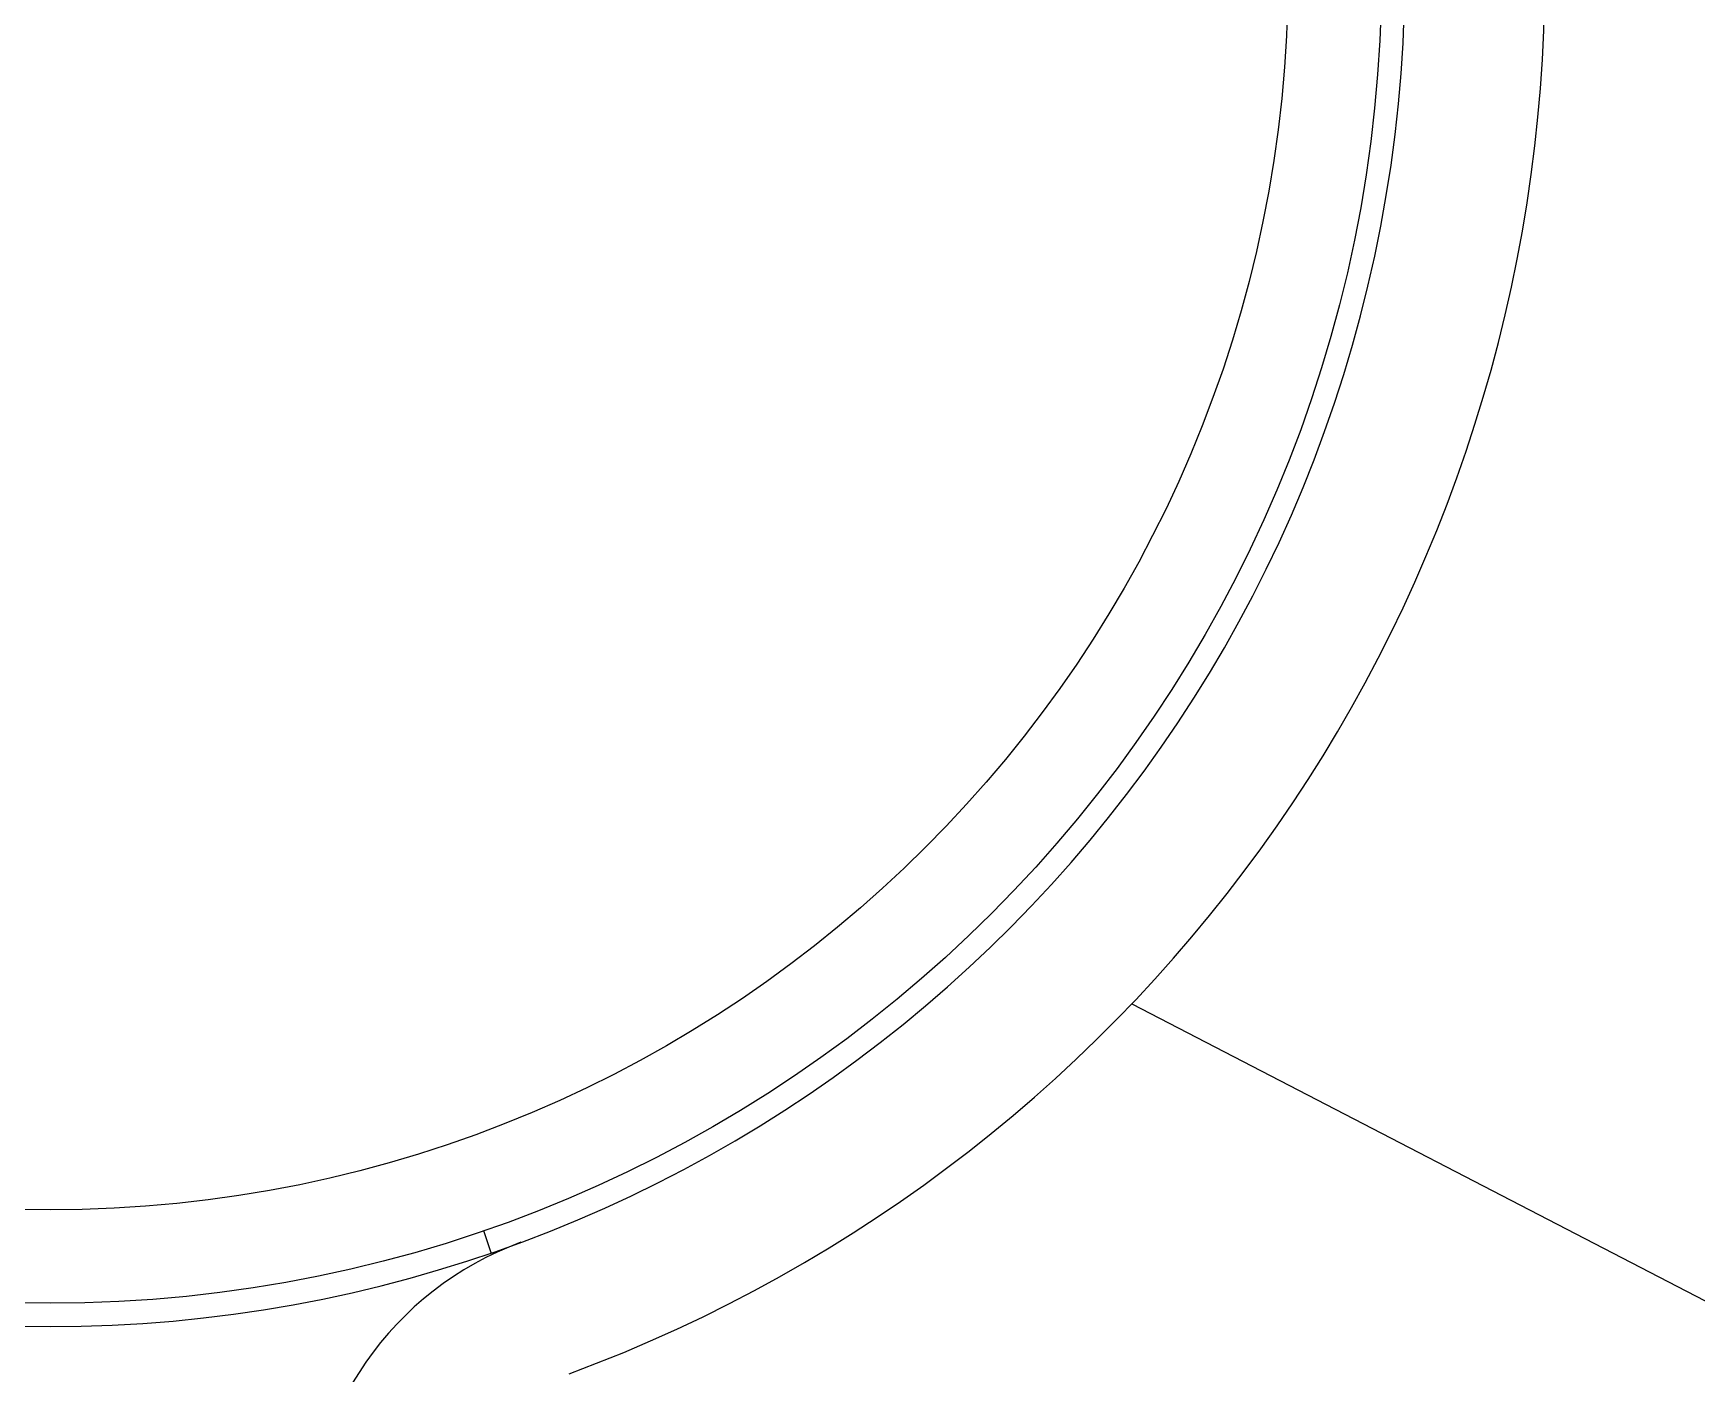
# Model space of a CAD drawing. Extents: x 1031190 to 1725648, y 733081 to 1571294.
# Drawn here: x 1158993 to 1159821, y 1209677 to 1210344 of the extents above; entities that cross this region are included whole.
import ezdxf

# ---------------------------------------------------------------- set-up
doc = ezdxf.new("R2010")
doc.units = 0
doc.header["$LTSCALE"] = 1000
doc.header["$MEASUREMENT"] = 0
doc.styles.get("Standard").update_dxf_attribs({"font": 'gbenor.shx', "bigfont": 'gbcbig.shx'})
doc.dimstyles.get("Standard").update_dxf_attribs({"dimtxt": 0.18, "dimasz": 0.18, "dimexe": 0.18, "dimexo": 0.0625, "dimgap": 0.09, "dimtad": 0, "dimtih": 1, "dimtoh": 1, "dimdec": 4, "dimzin": 0, "dimdsep": 46, "dimtxsty": 'Standard', "dimcen": 0.09, "dimadec": 0, "dimazin": 0, "dimtfac": 1, "dimtdec": 4, "dimtofl": 0, "dimtmove": 0, "dimatfit": 3, "dimfxl": 0, "dimtolj": 1, "dimtzin": 0, "dimarcsym": 0})

msp = doc.modelspace()

# ---------------------------------------------------------------- linework, layer by layer
at = {"linetype": 'Continuous'}
msp.add_line((1159220.97, 1209737.19), (1159217.19, 1209748.17), dxfattribs=at)
for radius in [662.11, 615.65]:
    msp.add_circle((1159001.63, 1210374.21), radius, dxfattribs=at)
for centre, radius, start, end in [((1159001.63, 1210374.21), 743.42, 290.31751, 69.68249), ((1159001.63, 1210374.21), 673.73, 109, 71), ((1159292.03, 1209589.89), 162.62, 110.31751, 180)]:
    msp.add_arc(centre, radius, start, end, dxfattribs=at)

# ---------------------------------------------------------------- leaders
msp.add_leader([(1159539.54, 1209861.05), (1160279.48, 1209477.75)], dimstyle='Standard', override={"dimgap": 20, "dimtad": 0})

doc.saveas('drawing.dxf')
